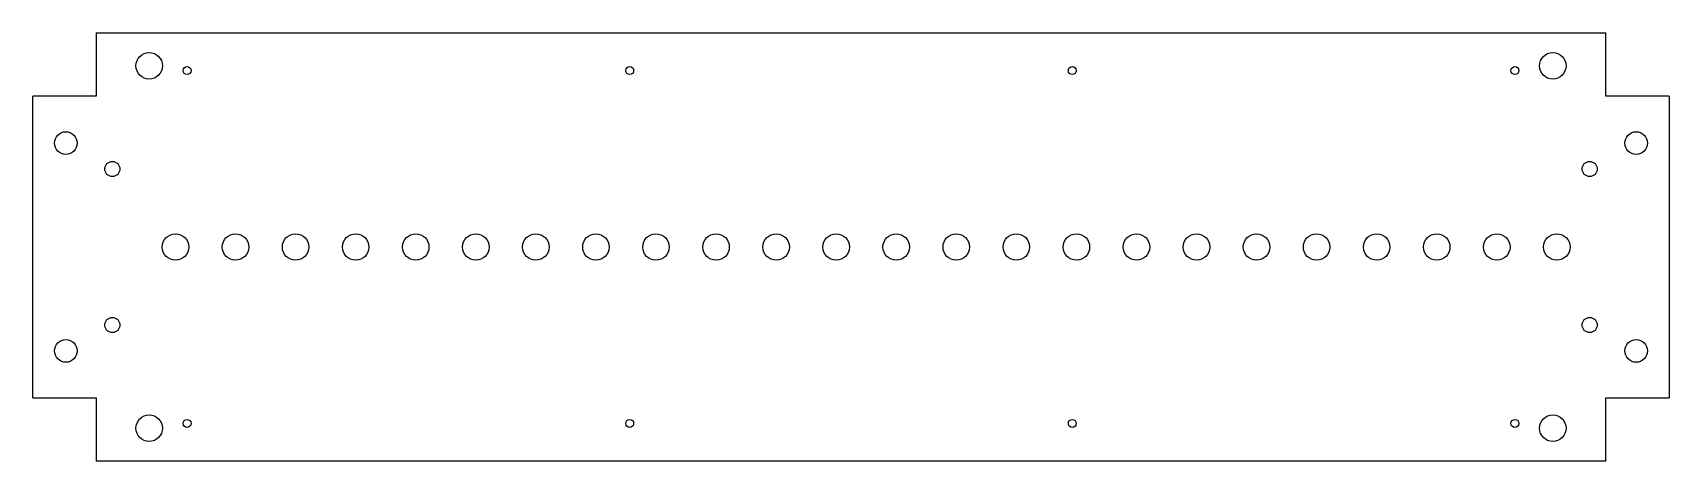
# Model space of a CAD drawing. Extents: x -433 to 433, y -113 to 113.
import ezdxf

# ---------------------------------------------------------------- set-up
doc = ezdxf.new("R2010")
doc.units = 0
doc.layers.get('0').update_dxf_attribs({"linetype": 'CONTINUOUS'})

msp = doc.modelspace()

# ---------------------------------------------------------------- linework, layer by layer
at = {"color": 7, "linetype": 'CONTINUOUS'}
for p, q in [((-399.03, 113.33), (-399.03, 79.78)), ((-399.03, 113.33), (399.03, 113.33)), ((399.03, 79.78), (399.03, 113.33)), ((-432.58, -79.78), (-432.58, 79.78)), ((-399.03, 79.78), (-432.58, 79.78)), ((432.58, 79.78), (399.03, 79.78)), ((432.58, 79.78), (432.58, -79.78)), ((-432.58, -79.78), (-399.03, -79.78)), ((-399.03, -79.78), (-399.03, -113.33)), ((399.03, -79.78), (432.58, -79.78)), ((399.03, -113.33), (399.03, -79.78)), ((399.03, -113.33), (-399.03, -113.33))]:
    msp.add_line(p, q, dxfattribs=at)
for centre, radius in [((-371, 95.83), 7), ((-351, 93.33), 2.1), ((-117, 93.33), 2.1), ((117, 93.33), 2.1), ((351, 93.33), 2.1), ((371, 95.83), 7), ((-415.08, 54.95), 6), ((415.08, 54.95), 6), ((-390.5, 41.25), 4), ((390.5, 41.25), 4), ((-357.1, 0), 7), ((-325.35, 0), 7), ((-293.6, 0), 7), ((-261.85, 0), 7), ((-230.1, 0), 7), ((-198.35, 0), 7), ((-166.6, 0), 7), ((-134.85, 0), 7), ((-103.1, 0), 7), ((-71.35, 0), 7), ((-39.6, 0), 7), ((-7.85, 0), 7), ((23.9, 0), 7), ((55.65, 0), 7), ((87.4, 0), 7), ((119.15, 0), 7), ((150.9, 0), 7), ((182.65, 0), 7), ((214.4, 0), 7), ((246.15, 0), 7), ((277.9, 0), 7), ((309.65, 0), 7), ((341.4, 0), 7), ((373.15, 0), 7), ((-390.5, -41.25), 4), ((390.5, -41.25), 4), ((-415.08, -54.95), 6), ((415.08, -54.95), 6), ((-371, -95.83), 7), ((-351, -93.33), 2.1), ((-117, -93.33), 2.1), ((117, -93.33), 2.1), ((351, -93.33), 2.1), ((371, -95.83), 7)]:
    msp.add_circle(centre, radius, dxfattribs=at)

doc.saveas('drawing.dxf')
